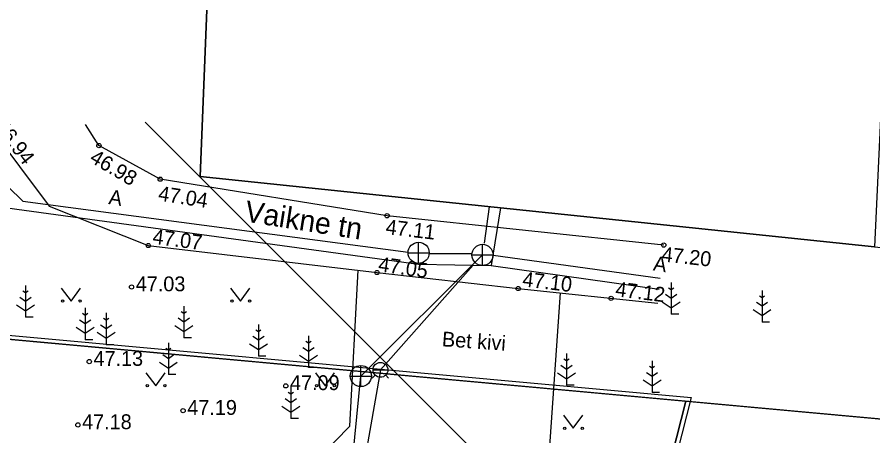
# Model space of a CAD drawing. Extents: x 642258 to 642462, y 6455764 to 6456273.
# Drawn here: x 642329.45 to 642369.87, y 6456003.64 to 6456023.4 of the extents above; entities that cross this region are included whole.
import ezdxf

# ---------------------------------------------------------------- set-up
doc = ezdxf.new("R2010")
doc.units = 0
for name, color, linetype in [('HALJASTUS', 7, 'Continuous'), ('KKAEV', 7, 'Continuous'), ('KORGUS-EH2000', 7, 'Continuous'), ('KTRASS', 7, 'Continuous'), ('MOOTPIIR', 7, 'Continuous'), ('MPOHULIIN', 7, 'Continuous'), ('PIIR', 7, 'Continuous'), ('PUU', 7, 'Continuous'), ('TEE', 7, 'Continuous'), ('VKAEV', 7, 'Continuous'), ('VTRASS', 7, 'Continuous')]:
    doc.layers.add(name, color=color, linetype=linetype)

msp = doc.modelspace()

# ---------------------------------------------------------------- linework, layer by layer
at = {"layer": 'HALJASTUS'}
for p, q in [((642331.537, 6456010.607), (642332, 6456010)), ((642332, 6456010), (642332.446, 6456010.607)), ((642339.537, 6456010.607), (642340, 6456010)), ((642340, 6456010), (642340.446, 6456010.607)), ((642335.537, 6456006.607), (642336, 6456006)), ((642336, 6456006), (642336.446, 6456006.607)), ((642343.537, 6456006.607), (642344, 6456006)), ((642344, 6456006), (642344.446, 6456006.607)), ((642355.256, 6456004.607), (642355.72, 6456004)), ((642355.72, 6456004), (642356.165, 6456004.607))]:
    msp.add_line(p, q, dxfattribs=at)
for centre in [(642331.599, 6456010), (642332.428, 6456010), (642339.599, 6456010), (642340.428, 6456010), (642335.599, 6456006), (642336.428, 6456006), (642343.599, 6456006), (642344.428, 6456006), (642355.319, 6456004), (642356.148, 6456004)]:
    msp.add_circle(centre, 0.055, dxfattribs=at)
at = {"layer": 'KKAEV'}
for p, q in [((642348.416, 6456011.776), (642348.416, 6456012.776)), ((642351.433, 6456011.676), (642351.433, 6456012.676)), ((642347.916, 6456012.276), (642348.916, 6456012.276)), ((642350.933, 6456012.176), (642351.933, 6456012.176)), ((642345.688, 6456005.96), (642345.688, 6456006.96)), ((642345.188, 6456006.46), (642346.188, 6456006.46))]:
    msp.add_line(p, q, dxfattribs=at)
for centre in [(642348.416, 6456012.276), (642351.433, 6456012.176), (642345.688, 6456006.46)]:
    msp.add_circle(centre, 0.5, dxfattribs=at)
at = {"layer": 'KORGUS-EH2000'}
for centre in [(642333.314, 6456017.334), (642336.208, 6456015.75), (642346.926, 6456014.025), (642335.646, 6456012.62), (642359.997, 6456012.64), (642346.45, 6456011.344), (642334.855, 6456010.661), (642353.118, 6456010.59), (642357.508, 6456010.129), (642332.858, 6456007.142), (642342.141, 6456005.997), (642337.289, 6456004.829), (642332.319, 6456004.154)]:
    msp.add_circle(centre, 0.1, dxfattribs=at)
at = {"layer": 'KTRASS'}
for p, q in [((642351.754, 6456014.451), (642351.507, 6456012.73)), ((642348.913, 6456012.238), (642350.936, 6456012.236)), ((642351.932, 6456012.166), (642359.832, 6456011.072))]:
    msp.add_line(p, q, dxfattribs=at)
for points in [[(642328.937, 6456018.191), (642329.02, 6456015.39), (642329.713, 6456014.717), (642347.917, 6456012.304)], [(642345.042, 6455999.889), (642345.688, 6456006.46), (642351.433, 6456012.176)]]:
    msp.add_lwpolyline(points, dxfattribs=at)
at = {"layer": 'MOOTPIIR'}
msp.add_lwpolyline([(642315.597, 6455977.308), (642323.327, 6456008.915), (642361.282, 6456005.448), (642357.324, 6455989.879), (642358.397, 6455982.305)], close=True, dxfattribs=at)
at = {"layer": 'MPOHULIIN'}
msp.add_lwpolyline([(642375.687, 6455994.084), (642356.455, 6455997.504), (642335.5, 6456018.44)], dxfattribs=at)
at = {"layer": 'PIIR'}
msp.add_lwpolyline([(642424.41, 6456096.97), (642422.61, 6456070.06), (642419.88, 6456034.96), (642420.26, 6455964.7), (642403.83, 6455963.1), (642403.56, 6455970.82), (642403.53, 6455995.65), (642403.49, 6456001.39), (642323.48, 6456008.7), (642326.02, 6456018.9), (642325.4, 6456049.55), (642338.87, 6456048.71), (642348.4, 6456048.13), (642339.18, 6456043), (642338.1, 6456015.87), (642369.95, 6456012.56), (642401.24, 6456009.31), (642404.96, 6456044.33), (642407.86, 6456071.65), (642409.74, 6456090.05)], dxfattribs=at)
for points in [[(642371.54, 6456046.57), (642369.95, 6456012.56), (642338.1, 6456015.87), (642339.18, 6456043), (642348.4, 6456048.13), (642360.63, 6456047.36)], [(642315.86, 6455977.54), (642323.48, 6456008.7), (642361.03, 6456005.27), (642357.12, 6455989.89), (642358.17, 6455982.48)], [(642361.03, 6456005.27), (642403.49, 6456001.39), (642403.53, 6455995.65), (642357.12, 6455989.89)]]:
    msp.add_lwpolyline(points, close=True, dxfattribs=at)
at = {"layer": 'PUU'}
for p, q in [((642329.85, 6456010.734), (642329.85, 6456009.234)), ((642360.344, 6456010.877), (642360.344, 6456009.377)), ((642329.85, 6456010.384), (642329.726, 6456010.467)), ((642329.975, 6456010.467), (642329.85, 6456010.384)), ((642360.344, 6456010.127), (642360.077, 6456010.305)), ((642360.344, 6456010.527), (642360.219, 6456010.61)), ((642360.468, 6456010.61), (642360.344, 6456010.527)), ((642360.61, 6456010.305), (642360.344, 6456010.127)), ((642364.636, 6456010.504), (642364.636, 6456009.004)), ((642329.85, 6456009.984), (642329.584, 6456010.162)), ((642330.117, 6456010.162), (642329.85, 6456009.984)), ((642359.919, 6456009.966), (642360.344, 6456009.683)), ((642360.344, 6456009.683), (642360.768, 6456009.966)), ((642364.636, 6456009.754), (642364.369, 6456009.932)), ((642364.636, 6456010.154), (642364.512, 6456010.237)), ((642364.76, 6456010.237), (642364.636, 6456010.154)), ((642364.903, 6456009.932), (642364.636, 6456009.754)), ((642329.426, 6456009.824), (642329.85, 6456009.541)), ((642329.85, 6456009.541), (642330.275, 6456009.824)), ((642332.66, 6456009.675), (642332.66, 6456008.175)), ((642333.657, 6456009.44), (642333.657, 6456007.94)), ((642337.323, 6456009.408), (642337.199, 6456009.491)), ((642337.323, 6456009.758), (642337.323, 6456008.258)), ((642337.448, 6456009.491), (642337.323, 6456009.408)), ((642364.212, 6456009.593), (642364.636, 6456009.31)), ((642364.636, 6456009.31), (642365.06, 6456009.593)), ((642330.21, 6456009.234), (642329.85, 6456009.234)), ((642332.66, 6456008.925), (642332.393, 6456009.103)), ((642332.66, 6456009.325), (642332.536, 6456009.408)), ((642332.784, 6456009.408), (642332.66, 6456009.325)), ((642332.927, 6456009.103), (642332.66, 6456008.925)), ((642333.657, 6456009.09), (642333.532, 6456009.173)), ((642333.781, 6456009.173), (642333.657, 6456009.09)), ((642337.323, 6456009.008), (642337.057, 6456009.186)), ((642337.59, 6456009.186), (642337.323, 6456009.008)), ((642360.704, 6456009.377), (642360.344, 6456009.377)), ((642332.236, 6456008.765), (642332.66, 6456008.482)), ((642332.66, 6456008.482), (642333.084, 6456008.765)), ((642333.657, 6456008.69), (642333.39, 6456008.868)), ((642333.923, 6456008.868), (642333.657, 6456008.69)), ((642336.899, 6456008.848), (642337.323, 6456008.565)), ((642337.323, 6456008.565), (642337.747, 6456008.848)), ((642340.846, 6456008.549), (642340.721, 6456008.632)), ((642340.846, 6456008.899), (642340.846, 6456007.399)), ((642340.97, 6456008.632), (642340.846, 6456008.549)), ((642364.996, 6456009.004), (642364.636, 6456009.004)), ((642333.232, 6456008.53), (642333.657, 6456008.247)), ((642333.657, 6456008.247), (642334.081, 6456008.53)), ((642337.683, 6456008.258), (642337.323, 6456008.258)), ((642340.846, 6456008.149), (642340.579, 6456008.327)), ((642341.112, 6456008.327), (642340.846, 6456008.149)), ((642343.213, 6456008.363), (642343.213, 6456006.863)), ((642333.02, 6456008.175), (642332.66, 6456008.175)), ((642334.017, 6456007.94), (642333.657, 6456007.94)), ((642336.594, 6456008.027), (642336.594, 6456006.527)), ((642340.422, 6456007.988), (642340.846, 6456007.706)), ((642340.846, 6456007.706), (642341.27, 6456007.988)), ((642343.213, 6456008.013), (642343.089, 6456008.096)), ((642343.338, 6456008.096), (642343.213, 6456008.013)), ((642336.594, 6456007.277), (642336.327, 6456007.455)), ((642336.594, 6456007.677), (642336.469, 6456007.76)), ((642336.718, 6456007.76), (642336.594, 6456007.677)), ((642336.86, 6456007.455), (642336.594, 6456007.277)), ((642342.789, 6456007.452), (642343.213, 6456007.169)), ((642343.213, 6456007.613), (642342.947, 6456007.791)), ((642343.48, 6456007.791), (642343.213, 6456007.613)), ((642343.213, 6456007.169), (642343.638, 6456007.452)), ((642355.396, 6456007.527), (642355.396, 6456006.027)), ((642336.169, 6456007.116), (642336.594, 6456006.833)), ((642336.594, 6456006.833), (642337.018, 6456007.116)), ((642341.206, 6456007.399), (642340.846, 6456007.399)), ((642355.396, 6456007.177), (642355.271, 6456007.259)), ((642355.52, 6456007.259), (642355.396, 6456007.177)), ((642359.44, 6456007.184), (642359.44, 6456005.684)), ((642343.573, 6456006.863), (642343.213, 6456006.863)), ((642354.971, 6456006.616), (642355.396, 6456006.333)), ((642355.396, 6456006.777), (642355.129, 6456006.954)), ((642355.662, 6456006.954), (642355.396, 6456006.777)), ((642355.396, 6456006.333), (642355.82, 6456006.616)), ((642359.44, 6456006.434), (642359.174, 6456006.612)), ((642359.44, 6456006.834), (642359.316, 6456006.917)), ((642359.565, 6456006.917), (642359.44, 6456006.834)), ((642359.707, 6456006.612), (642359.44, 6456006.434)), ((642336.954, 6456006.527), (642336.594, 6456006.527)), ((642359.016, 6456006.274), (642359.44, 6456005.991)), ((642359.44, 6456005.991), (642359.865, 6456006.274)), ((642342.377, 6456005.951), (642342.377, 6456004.451)), ((642355.756, 6456006.027), (642355.396, 6456006.027)), ((642342.377, 6456005.601), (642342.253, 6456005.684)), ((642342.501, 6456005.684), (642342.377, 6456005.601)), ((642359.8, 6456005.684), (642359.44, 6456005.684)), ((642341.953, 6456005.04), (642342.377, 6456004.758)), ((642342.377, 6456005.201), (642342.11, 6456005.379)), ((642342.644, 6456005.379), (642342.377, 6456005.201)), ((642342.377, 6456004.758), (642342.801, 6456005.04)), ((642342.737, 6456004.451), (642342.377, 6456004.451))]:
    msp.add_line(p, q, dxfattribs=at)
at = {"layer": 'TEE'}
for p, q in [((642345.172, 6456004.098), (642345.554, 6456011.45)), ((642353.861, 6455992.049), (642355.115, 6456010.38)), ((642343.423, 6456002.334), (642345.172, 6456004.098))]:
    msp.add_line(p, q, dxfattribs=at)
for points in [[(642359.997, 6456012.64), (642346.926, 6456014.025), (642336.208, 6456015.75), (642333.314, 6456017.334), (642332.684, 6456018.333)], [(642328.142, 6456018.221), (642330.969, 6456014.472), (642335.646, 6456012.62), (642346.45, 6456011.344), (642353.118, 6456010.59), (642359.709, 6456009.898)]]:
    msp.add_lwpolyline(points, dxfattribs=at)
at = {"layer": 'VKAEV'}
for p, q in [((642346.263, 6456006.753), (642346.963, 6456006.753)), ((642346.366, 6456006.506), (642346.226, 6456006.366)), ((642346.86, 6456006.506), (642347, 6456006.366))]:
    msp.add_line(p, q, dxfattribs=at)
msp.add_circle((642346.613, 6456006.753), 0.35, dxfattribs=at)
at = {"layer": 'VTRASS'}
msp.add_line((642352.285, 6456014.396), (642351.849, 6456011.674), dxfattribs=at)
for points in [[(642325.154, 6456015.384), (642328.567, 6456014.772), (642328.611, 6456014.438), (642348.413, 6456011.738), (642351.849, 6456011.674), (642359.779, 6456010.562)], [(642350.988, 6456011.69), (642346.613, 6456006.753), (642345.399, 6455999.859)]]:
    msp.add_lwpolyline(points, dxfattribs=at)

# ---------------------------------------------------------------- texts
at = {"layer": 'KORGUS-EH2000'}
for s, rotation, p in [('46.94', 307.6559, (642328.345, 6456018.22)), ('46.98', 329.3714, (642332.828, 6456016.598)), ('47.04', 351.1779, (642336.084, 6456014.749)), ('47.11', 353.345, (642346.833, 6456013.164)), ('47.07', 352.4607, (642335.818, 6456012.711)), ('47.20', 353.8854, (642359.871, 6456011.872)), ('47.05', 351.9387, (642346.481, 6456011.405)), ('47.10', 353.3067, (642353.293, 6456010.695)), ('47.12', 353.0416, (642357.684, 6456010.227))]:
    msp.add_text(s, height=0.7, rotation=rotation, dxfattribs=at).set_placement(p)
for s, p in [('47.03', (642335.055, 6456010.461)), ('47.13', (642333.058, 6456006.942)), ('47.09', (642342.341, 6456005.797)), ('47.19', (642337.489, 6456004.629)), ('47.18', (642332.519, 6456003.954))]:
    msp.add_text(s, height=0.7, dxfattribs=at).set_placement(p)
at = {"layer": 'TEE'}
for s, height, rotation, p in [('A', 0.7, 351.2138, (642333.744, 6456014.581)), ('Vaikne tn', 1, 351.0611, (642340.156, 6456013.76)), ('A', 0.7, 351.2138, (642359.467, 6456011.449)), ('Bet kivi', 0.7, 355.9933, (642349.5, 6456007.867))]:
    msp.add_text(s, height=height, rotation=rotation, dxfattribs=at).set_placement(p)

doc.saveas('drawing.dxf')
